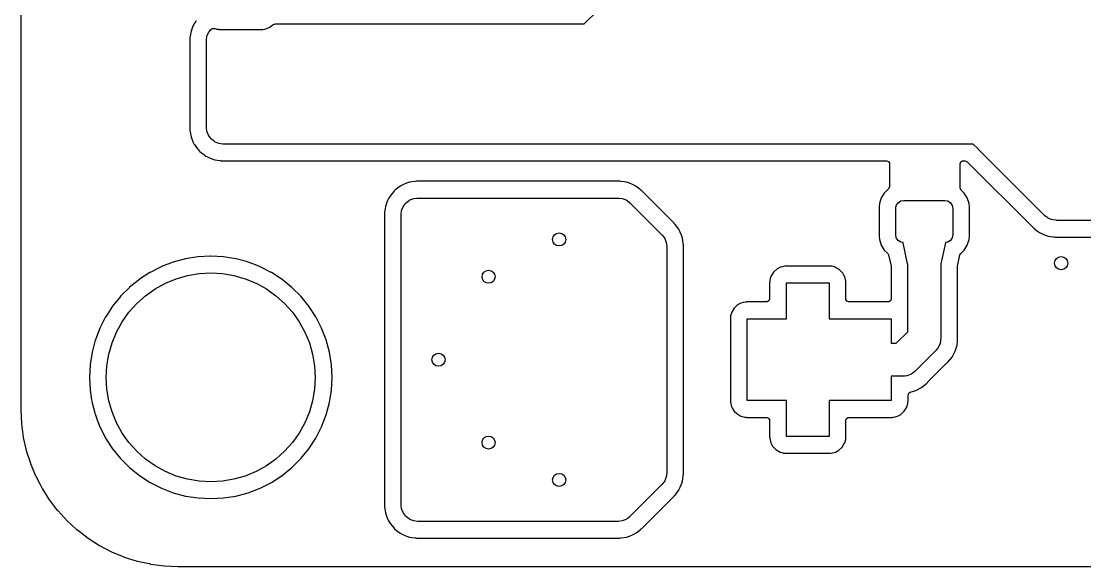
# Model space of a CAD drawing. Extents: x 106.8 to 191.4, y -142.2 to -57.6.
# Drawn here: x 106.76 to 139.31, y -142.21 to -125.5 of the extents above; entities that cross this region are included whole.
import ezdxf

# ---------------------------------------------------------------- set-up
doc = ezdxf.new("R2010")
doc.units = 0
doc.layers.add('BLACK', color=7, linetype='CONTINUOUS')

msp = doc.modelspace()

# ---------------------------------------------------------------- linework, layer by layer
at = {"layer": 'BLACK', "linetype": 'CONTINUOUS'}
for p, q in [((106.763, -131.429), (106.763, -93.8945)), ((123.989, -125.578), (132.748, -117.013)), ((112.048, -125.591), (112.02, -125.649)), ((112.049, -125.59), (112.048, -125.591)), ((112.048, -125.591), (112.048, -125.591)), ((112.05, -125.589), (112.049, -125.59)), ((112.065, -125.563), (112.05, -125.589)), ((112.05, -125.589), (112.05, -125.589)), ((112.066, -125.562), (112.065, -125.563)), ((112.065, -125.563), (112.065, -125.563)), ((112.102, -125.507), (112.066, -125.561)), ((112.066, -125.561), (112.066, -125.561)), ((112.066, -125.561), (112.066, -125.562)), ((112.103, -125.506), (112.102, -125.507)), ((112.102, -125.507), (112.102, -125.507)), ((112.105, -125.503), (112.103, -125.506)), ((112.117, -125.482), (112.105, -125.503)), ((114.352, -125.689), (114.468, -125.603)), ((114.468, -125.603), (114.534, -125.578)), ((114.534, -125.578), (114.543, -125.578)), ((114.543, -125.578), (123.778, -125.578)), ((123.778, -125.578), (123.782, -125.578)), ((123.782, -125.578), (123.989, -125.578)), ((111.938, -125.905), (111.924, -126.01)), ((111.951, -125.839), (111.938, -125.902)), ((111.938, -125.902), (111.938, -125.902)), ((111.938, -125.902), (111.938, -125.904)), ((111.938, -125.904), (111.938, -125.905)), ((111.938, -125.905), (111.938, -125.905)), ((111.952, -125.836), (111.951, -125.838)), ((111.951, -125.838), (111.951, -125.839)), ((111.951, -125.839), (111.951, -125.839)), ((111.959, -125.807), (111.952, -125.836)), ((111.952, -125.836), (111.952, -125.836)), ((111.96, -125.806), (111.959, -125.807)), ((111.959, -125.807), (111.959, -125.807)), ((111.981, -125.744), (111.96, -125.805)), ((111.96, -125.805), (111.96, -125.805)), ((111.96, -125.805), (111.96, -125.806)), ((111.982, -125.741), (111.981, -125.742)), ((111.981, -125.742), (111.981, -125.744)), ((111.981, -125.744), (111.981, -125.744)), ((112.019, -125.652), (111.982, -125.741)), ((111.982, -125.741), (111.982, -125.741)), ((112.02, -125.649), (112.019, -125.65)), ((112.019, -125.65), (112.019, -125.652)), ((112.019, -125.652), (112.019, -125.652)), ((112.02, -125.649), (112.02, -125.649)), ((112.433, -126.076), (112.447, -125.971)), ((112.447, -125.971), (112.456, -125.939)), ((112.456, -125.939), (112.494, -125.847)), ((112.494, -125.847), (112.51, -125.818)), ((112.51, -125.818), (112.554, -125.762)), ((112.554, -125.762), (112.611, -125.72)), ((112.611, -125.72), (112.682, -125.716)), ((112.682, -125.716), (112.698, -125.72)), ((112.698, -125.72), (112.75, -125.74)), ((112.75, -125.74), (112.803, -125.745)), ((112.803, -125.745), (112.806, -125.746)), ((112.806, -125.746), (112.81, -125.746)), ((112.81, -125.746), (114.156, -125.746)), ((114.156, -125.746), (114.216, -125.74)), ((114.216, -125.74), (114.352, -125.689)), ((111.92, -126.062), (111.919, -126.094)), ((111.919, -126.094), (111.919, -126.095)), ((111.919, -126.095), (111.919, -128.744)), ((111.921, -126.045), (111.92, -126.06)), ((111.92, -126.06), (111.92, -126.062)), ((111.924, -126.012), (111.921, -126.044)), ((111.921, -126.044), (111.921, -126.045)), ((111.924, -126.01), (111.924, -126.012)), ((112.432, -126.094), (112.433, -126.077)), ((112.432, -128.744), (112.432, -126.094)), ((112.433, -126.077), (112.433, -126.076)), ((111.919, -128.744), (111.919, -128.746)), ((111.919, -128.746), (111.92, -128.778)), ((111.92, -128.778), (111.92, -128.779)), ((111.92, -128.779), (111.921, -128.794)), ((111.921, -128.794), (111.921, -128.796)), ((111.921, -128.796), (111.924, -128.828)), ((111.924, -128.828), (111.924, -128.829)), ((111.924, -128.829), (111.938, -128.933)), ((112.433, -128.761), (112.432, -128.744)), ((112.447, -128.868), (112.433, -128.761)), ((112.456, -128.899), (112.447, -128.868)), ((112.494, -128.991), (112.456, -128.899)), ((111.938, -128.933), (111.938, -128.933)), ((111.938, -128.933), (111.938, -128.935)), ((111.938, -128.935), (111.938, -128.936)), ((111.938, -128.936), (111.938, -128.936)), ((111.938, -128.936), (111.951, -128.999)), ((111.951, -128.999), (111.951, -129.001)), ((111.951, -129.001), (111.96, -129.032)), ((111.96, -129.032), (111.96, -129.034)), ((111.96, -129.034), (111.96, -129.034)), ((111.96, -129.034), (111.981, -129.095)), ((111.981, -129.095), (111.981, -129.095)), ((111.981, -129.095), (111.981, -129.096)), ((111.981, -129.096), (111.982, -129.097)), ((111.982, -129.097), (111.982, -129.097)), ((111.982, -129.097), (112.019, -129.186)), ((112.019, -129.186), (112.019, -129.186)), ((112.019, -129.186), (112.019, -129.188)), ((112.019, -129.188), (112.049, -129.248)), ((112.51, -129.02), (112.494, -128.991)), ((112.571, -129.099), (112.51, -129.02)), ((112.594, -129.122), (112.571, -129.099)), ((112.673, -129.182), (112.594, -129.122)), ((112.701, -129.199), (112.673, -129.182)), ((112.793, -129.237), (112.701, -129.199)), ((112.049, -129.248), (112.066, -129.277)), ((112.066, -129.277), (112.103, -129.332)), ((112.103, -129.332), (112.104, -129.333)), ((112.104, -129.333), (112.104, -129.333)), ((112.104, -129.333), (112.161, -129.409)), ((112.161, -129.409), (112.163, -129.411)), ((112.163, -129.411), (112.164, -129.412)), ((112.164, -129.412), (112.164, -129.412)), ((112.164, -129.412), (112.174, -129.423)), ((112.174, -129.423), (112.208, -129.462)), ((112.208, -129.462), (112.231, -129.485)), ((112.231, -129.485), (112.232, -129.486)), ((112.232, -129.486), (112.232, -129.486)), ((112.232, -129.486), (112.28, -129.528)), ((112.28, -129.528), (112.28, -129.528)), ((112.28, -129.528), (112.281, -129.529)), ((112.281, -129.529), (112.283, -129.53)), ((112.283, -129.53), (112.283, -129.53)), ((112.283, -129.53), (112.337, -129.572)), ((112.825, -129.245), (112.793, -129.237)), ((112.932, -129.26), (112.825, -129.245)), ((112.948, -129.261), (112.932, -129.26)), ((135.687, -129.261), (112.948, -129.261)), ((135.691, -129.261), (135.687, -129.261)), ((135.902, -129.261), (135.691, -129.261)), ((136.05, -129.409), (135.902, -129.261)), ((136.053, -129.412), (136.05, -129.409)), ((136.05, -129.409), (136.05, -129.409)), ((138.084, -131.443), (136.053, -129.412)), ((112.337, -129.572), (112.36, -129.59)), ((112.36, -129.59), (112.416, -129.627)), ((112.416, -129.627), (112.445, -129.644)), ((112.445, -129.644), (112.505, -129.673)), ((112.505, -129.673), (112.597, -129.711)), ((112.597, -129.711), (112.66, -129.733)), ((112.66, -129.733), (112.692, -129.741)), ((112.692, -129.741), (112.758, -129.755)), ((112.758, -129.755), (112.863, -129.768)), ((112.863, -129.768), (112.865, -129.769)), ((112.865, -129.769), (112.866, -129.769)), ((112.866, -129.769), (112.898, -129.772)), ((112.898, -129.772), (112.9, -129.772)), ((112.9, -129.772), (112.915, -129.773)), ((112.915, -129.773), (112.916, -129.773)), ((112.916, -129.773), (112.948, -129.774)), ((112.948, -129.774), (112.95, -129.774)), ((112.95, -129.774), (133.251, -129.774)), ((133.251, -129.774), (133.308, -129.795)), ((133.308, -129.795), (133.338, -129.847)), ((133.338, -129.847), (133.339, -129.862)), ((133.339, -129.862), (133.339, -130.564)), ((135.498, -129.862), (135.519, -129.805)), ((135.498, -130.595), (135.498, -129.862)), ((135.519, -129.805), (135.571, -129.775)), ((135.571, -129.775), (135.586, -129.774)), ((135.586, -129.774), (135.653, -129.774)), ((135.653, -129.774), (135.709, -129.795)), ((135.709, -129.795), (135.715, -129.8)), ((135.715, -129.8), (137.721, -131.806)), ((118.402, -130.529), (118.376, -130.544)), ((118.404, -130.529), (118.402, -130.529)), ((118.402, -130.529), (118.402, -130.529)), ((118.405, -130.528), (118.404, -130.529)), ((118.463, -130.5), (118.405, -130.528)), ((118.405, -130.528), (118.405, -130.528)), ((118.464, -130.499), (118.463, -130.5)), ((118.463, -130.5), (118.463, -130.5)), ((118.465, -130.498), (118.464, -130.499)), ((118.554, -130.461), (118.465, -130.498)), ((118.465, -130.498), (118.465, -130.498)), ((118.556, -130.461), (118.554, -130.461)), ((118.554, -130.461), (118.554, -130.461)), ((118.557, -130.46), (118.556, -130.461)), ((118.618, -130.44), (118.557, -130.46)), ((118.557, -130.46), (118.557, -130.46)), ((118.619, -130.439), (118.618, -130.44)), ((118.618, -130.44), (118.618, -130.44)), ((118.621, -130.439), (118.619, -130.439)), ((118.65, -130.431), (118.621, -130.439)), ((118.621, -130.439), (118.621, -130.439)), ((118.651, -130.431), (118.65, -130.431)), ((118.65, -130.431), (118.65, -130.431)), ((118.653, -130.43), (118.651, -130.431)), ((118.716, -130.418), (118.653, -130.43)), ((118.653, -130.43), (118.653, -130.43)), ((118.717, -130.418), (118.716, -130.418)), ((118.716, -130.418), (118.716, -130.418)), ((118.718, -130.417), (118.717, -130.418)), ((118.822, -130.404), (118.718, -130.417)), ((118.718, -130.417), (118.718, -130.417)), ((118.824, -130.404), (118.822, -130.404)), ((118.856, -130.4), (118.824, -130.404)), ((118.857, -130.4), (118.856, -130.4)), ((118.872, -130.399), (118.857, -130.4)), ((118.874, -130.399), (118.872, -130.399)), ((118.906, -130.398), (118.874, -130.399)), ((118.907, -130.398), (118.906, -130.398)), ((125.029, -130.398), (118.907, -130.398)), ((125.03, -130.398), (125.029, -130.398)), ((125.063, -130.399), (125.03, -130.398)), ((125.064, -130.399), (125.063, -130.399)), ((125.079, -130.4), (125.064, -130.399)), ((125.08, -130.4), (125.079, -130.4)), ((125.112, -130.403), (125.08, -130.4)), ((125.114, -130.404), (125.112, -130.403)), ((125.219, -130.417), (125.114, -130.404)), ((125.221, -130.418), (125.219, -130.417)), ((125.219, -130.417), (125.219, -130.417)), ((125.222, -130.418), (125.221, -130.418)), ((125.285, -130.43), (125.222, -130.418)), ((125.222, -130.418), (125.222, -130.418)), ((125.287, -130.431), (125.285, -130.43)), ((125.285, -130.43), (125.285, -130.43)), ((125.318, -130.439), (125.287, -130.431)), ((125.32, -130.44), (125.318, -130.439)), ((125.381, -130.46), (125.32, -130.44)), ((125.32, -130.44), (125.32, -130.44)), ((125.382, -130.461), (125.381, -130.46)), ((125.381, -130.46), (125.381, -130.46)), ((125.383, -130.461), (125.382, -130.461)), ((125.473, -130.498), (125.383, -130.461)), ((125.383, -130.461), (125.383, -130.461)), ((125.474, -130.499), (125.473, -130.498)), ((125.473, -130.498), (125.473, -130.498)), ((125.475, -130.5), (125.474, -130.499)), ((125.514, -130.519), (125.475, -130.5)), ((125.475, -130.5), (125.475, -130.5)), ((125.534, -130.529), (125.514, -130.519)), ((125.535, -130.529), (125.534, -130.529)), ((125.556, -130.541), (125.535, -130.529)), ((125.535, -130.529), (125.535, -130.529)), ((118.061, -130.841), (118.025, -130.895)), ((118.062, -130.84), (118.061, -130.841)), ((118.061, -130.841), (118.061, -130.841)), ((118.063, -130.839), (118.062, -130.84)), ((118.122, -130.762), (118.063, -130.839)), ((118.063, -130.839), (118.063, -130.839)), ((118.123, -130.76), (118.122, -130.761)), ((118.122, -130.761), (118.122, -130.762)), ((118.122, -130.762), (118.122, -130.762)), ((118.166, -130.712), (118.123, -130.76)), ((118.123, -130.76), (118.123, -130.76)), ((118.167, -130.71), (118.166, -130.712)), ((118.166, -130.712), (118.166, -130.712)), ((118.168, -130.709), (118.167, -130.71)), ((118.189, -130.688), (118.168, -130.709)), ((118.168, -130.709), (118.168, -130.709)), ((118.19, -130.687), (118.189, -130.688)), ((118.189, -130.688), (118.189, -130.688)), ((118.191, -130.686), (118.19, -130.687)), ((118.239, -130.644), (118.191, -130.686)), ((118.191, -130.686), (118.191, -130.686)), ((118.24, -130.643), (118.239, -130.644)), ((118.239, -130.644), (118.239, -130.644)), ((118.242, -130.642), (118.24, -130.643)), ((118.318, -130.583), (118.242, -130.642)), ((118.242, -130.642), (118.242, -130.642)), ((118.319, -130.582), (118.318, -130.583)), ((118.318, -130.583), (118.318, -130.583)), ((118.321, -130.582), (118.319, -130.582)), ((118.374, -130.546), (118.321, -130.582)), ((118.321, -130.582), (118.321, -130.582)), ((118.375, -130.545), (118.374, -130.546)), ((118.374, -130.546), (118.374, -130.546)), ((118.376, -130.544), (118.375, -130.545)), ((118.376, -130.544), (118.376, -130.544)), ((125.563, -130.545), (125.556, -130.541)), ((125.618, -130.582), (125.563, -130.545)), ((125.62, -130.583), (125.618, -130.582)), ((125.703, -130.647), (125.62, -130.583)), ((125.62, -130.583), (125.62, -130.583)), ((125.704, -130.648), (125.703, -130.647)), ((125.729, -130.668), (125.704, -130.648)), ((125.73, -130.669), (125.729, -130.668)), ((125.741, -130.679), (125.73, -130.669)), ((125.742, -130.68), (125.741, -130.679)), ((125.766, -130.702), (125.742, -130.68)), ((125.767, -130.703), (125.766, -130.702)), ((126.727, -131.663), (125.767, -130.703)), ((133.179, -130.76), (133.086, -130.911)), ((133.312, -130.627), (133.179, -130.76)), ((133.319, -130.621), (133.311, -130.627)), ((133.311, -130.627), (133.312, -130.627)), ((133.339, -130.564), (133.319, -130.621)), ((135.499, -130.602), (135.498, -130.595)), ((135.524, -130.657), (135.499, -130.602)), ((135.627, -130.76), (135.524, -130.657)), ((135.72, -130.911), (135.627, -130.76)), ((117.91, -131.173), (117.897, -131.236)), ((117.911, -131.17), (117.91, -131.172)), ((117.91, -131.172), (117.91, -131.173)), ((117.91, -131.173), (117.91, -131.173)), ((117.918, -131.141), (117.911, -131.17)), ((117.911, -131.17), (117.911, -131.17)), ((117.919, -131.14), (117.918, -131.141)), ((117.918, -131.141), (117.918, -131.141)), ((117.94, -131.078), (117.919, -131.139)), ((117.919, -131.139), (117.919, -131.139)), ((117.919, -131.139), (117.919, -131.14)), ((117.941, -131.075), (117.94, -131.076)), ((117.94, -131.076), (117.94, -131.078)), ((117.94, -131.078), (117.94, -131.078)), ((117.978, -130.986), (117.941, -131.075)), ((117.941, -131.075), (117.941, -131.075)), ((117.997, -130.947), (117.978, -130.984)), ((117.978, -130.984), (117.978, -130.986)), ((117.978, -130.986), (117.978, -130.986)), ((118.007, -130.925), (117.997, -130.947)), ((118.008, -130.924), (118.007, -130.925)), ((118.007, -130.925), (118.007, -130.925)), ((118.009, -130.923), (118.008, -130.924)), ((118.024, -130.897), (118.009, -130.923)), ((118.009, -130.923), (118.009, -130.923)), ((118.025, -130.896), (118.024, -130.897)), ((118.024, -130.897), (118.024, -130.897)), ((118.025, -130.895), (118.025, -130.895)), ((118.025, -130.895), (118.025, -130.896)), ((118.415, -131.273), (118.453, -131.181)), ((118.453, -131.181), (118.469, -131.152)), ((118.469, -131.152), (118.53, -131.074)), ((118.53, -131.074), (118.553, -131.05)), ((118.553, -131.05), (118.632, -130.99)), ((118.632, -130.99), (118.66, -130.973)), ((118.66, -130.973), (118.752, -130.935)), ((118.752, -130.935), (118.784, -130.927)), ((118.784, -130.927), (118.875, -130.915)), ((118.875, -130.915), (118.891, -130.913)), ((118.891, -130.913), (118.907, -130.912)), ((118.907, -130.912), (125.03, -130.912)), ((125.03, -130.912), (125.047, -130.913)), ((125.047, -130.913), (125.065, -130.915)), ((125.065, -130.915), (125.154, -130.927)), ((125.154, -130.927), (125.185, -130.935)), ((125.185, -130.935), (125.277, -130.973)), ((125.277, -130.973), (125.306, -130.99)), ((125.306, -130.99), (125.391, -131.055)), ((125.391, -131.055), (125.404, -131.066)), ((125.404, -131.066), (126.364, -132.027)), ((133.03, -131.079), (133.02, -131.181)), ((133.02, -131.181), (133.02, -131.181)), ((133.02, -131.181), (133.02, -131.183)), ((133.086, -130.911), (133.03, -131.079)), ((133.03, -131.079), (133.03, -131.079)), ((133.086, -130.911), (133.086, -130.911)), ((133.528, -131.234), (133.547, -131.138)), ((133.547, -131.138), (133.601, -131.057)), ((133.601, -131.057), (133.682, -131.003)), ((133.682, -131.003), (133.778, -130.984)), ((133.778, -130.984), (135.028, -130.984)), ((135.028, -130.984), (135.124, -131.003)), ((135.124, -131.003), (135.205, -131.057)), ((135.205, -131.057), (135.259, -131.138)), ((135.259, -131.138), (135.278, -131.234)), ((135.776, -131.078), (135.72, -130.911)), ((135.776, -131.079), (135.776, -131.078)), ((135.787, -131.183), (135.776, -131.079)), ((106.763, -136.409), (106.763, -131.429)), ((117.879, -131.396), (117.878, -131.428)), ((117.878, -131.428), (117.878, -131.429)), ((117.878, -131.429), (117.878, -140.301)), ((117.88, -131.379), (117.879, -131.394)), ((117.879, -131.394), (117.879, -131.396)), ((117.883, -131.346), (117.88, -131.378)), ((117.88, -131.378), (117.88, -131.379)), ((117.897, -131.239), (117.883, -131.344)), ((117.883, -131.344), (117.883, -131.346)), ((117.897, -131.236), (117.897, -131.236)), ((117.897, -131.236), (117.897, -131.238)), ((117.897, -131.238), (117.897, -131.239)), ((117.897, -131.239), (117.897, -131.239)), ((118.391, -131.428), (118.392, -131.411)), ((118.391, -140.301), (118.391, -131.428)), ((118.392, -131.41), (118.406, -131.305)), ((118.392, -131.411), (118.392, -131.41)), ((118.406, -131.305), (118.415, -131.273)), ((133.02, -131.183), (133.02, -131.185)), ((133.02, -131.185), (133.02, -131.185)), ((133.02, -131.185), (133.02, -132.082)), ((133.528, -132.034), (133.528, -131.234)), ((135.278, -131.234), (135.278, -132.034)), ((135.787, -132.084), (135.787, -131.183)), ((138.096, -131.454), (138.084, -131.443)), ((138.182, -131.519), (138.096, -131.454)), ((126.728, -131.664), (126.727, -131.663)), ((126.75, -131.687), (126.728, -131.664)), ((126.751, -131.688), (126.75, -131.687)), ((126.76, -131.7), (126.751, -131.688)), ((126.761, -131.701), (126.76, -131.7)), ((126.782, -131.726), (126.761, -131.701)), ((126.783, -131.727), (126.782, -131.726)), ((126.848, -131.812), (126.783, -131.727)), ((126.886, -131.868), (126.848, -131.812)), ((137.721, -131.806), (137.722, -131.807)), ((137.722, -131.807), (137.745, -131.829)), ((137.745, -131.829), (137.746, -131.83)), ((137.746, -131.83), (137.758, -131.84)), ((138.21, -131.536), (138.182, -131.519)), ((138.302, -131.574), (138.21, -131.536)), ((138.334, -131.582), (138.302, -131.574)), ((138.441, -131.596), (138.334, -131.582)), ((138.457, -131.597), (138.441, -131.596)), ((147.875, -131.597), (138.457, -131.597)), ((126.364, -132.027), (126.375, -132.039)), ((126.375, -132.039), (126.441, -132.125)), ((126.441, -132.125), (126.457, -132.153)), ((126.457, -132.153), (126.495, -132.245)), ((126.902, -131.897), (126.886, -131.868)), ((126.932, -131.957), (126.902, -131.897)), ((126.97, -132.049), (126.932, -131.957)), ((126.991, -132.112), (126.97, -132.049)), ((127, -132.144), (126.991, -132.112)), ((127.013, -132.21), (127, -132.144)), ((133.02, -132.082), (133.02, -132.082)), ((133.02, -132.082), (133.02, -132.084)), ((133.02, -132.084), (133.02, -132.086)), ((133.02, -132.086), (133.02, -132.086)), ((133.02, -132.086), (133.03, -132.188)), ((133.547, -132.129), (133.528, -132.034)), ((133.601, -132.21), (133.547, -132.129)), ((135.259, -132.129), (135.205, -132.21)), ((135.278, -132.034), (135.259, -132.129)), ((135.776, -132.188), (135.787, -132.084)), ((137.758, -131.84), (137.759, -131.841)), ((137.759, -131.841), (137.784, -131.861)), ((137.784, -131.861), (137.785, -131.862)), ((137.785, -131.862), (137.868, -131.926)), ((137.868, -131.926), (137.869, -131.927)), ((137.869, -131.927), (137.925, -131.964)), ((137.925, -131.964), (137.953, -131.98)), ((137.953, -131.98), (138.014, -132.01)), ((138.014, -132.01), (138.106, -132.048)), ((138.106, -132.048), (138.169, -132.07)), ((138.169, -132.07), (138.201, -132.078)), ((138.201, -132.078), (138.267, -132.091)), ((138.267, -132.091), (138.372, -132.105)), ((138.372, -132.105), (138.374, -132.105)), ((138.374, -132.105), (138.375, -132.106)), ((138.375, -132.106), (138.407, -132.109)), ((138.407, -132.109), (138.409, -132.109)), ((138.409, -132.109), (138.424, -132.11)), ((138.424, -132.11), (138.425, -132.11)), ((138.425, -132.11), (138.457, -132.111)), ((138.457, -132.111), (138.459, -132.111)), ((138.459, -132.111), (147.875, -132.111)), ((126.495, -132.245), (126.504, -132.277)), ((126.504, -132.277), (126.518, -132.384)), ((126.518, -132.384), (126.519, -132.4)), ((126.519, -132.4), (126.519, -139.329)), ((127.013, -132.211), (127.013, -132.21)), ((127.027, -132.315), (127.013, -132.211)), ((127.027, -132.317), (127.027, -132.315)), ((127.03, -132.349), (127.027, -132.317)), ((127.03, -132.35), (127.03, -132.349)), ((127.031, -132.365), (127.03, -132.35)), ((127.032, -132.367), (127.031, -132.365)), ((127.033, -132.399), (127.032, -132.367)), ((127.033, -132.4), (127.033, -132.399)), ((127.033, -139.327), (127.033, -132.4)), ((133.03, -132.188), (133.086, -132.356)), ((133.086, -132.356), (133.179, -132.507)), ((133.682, -132.265), (133.601, -132.21)), ((133.756, -132.279), (133.682, -132.265)), ((133.754, -132.285), (133.756, -132.279)), ((133.893, -132.924), (133.754, -132.285)), ((135.052, -132.285), (134.913, -132.924)), ((135.124, -132.265), (135.051, -132.279)), ((135.051, -132.279), (135.052, -132.282)), ((135.052, -132.282), (135.052, -132.285)), ((135.205, -132.21), (135.124, -132.265)), ((135.627, -132.507), (135.72, -132.356)), ((135.72, -132.356), (135.776, -132.188)), ((111.788, -132.777), (111.417, -132.876)), ((111.79, -132.776), (111.788, -132.777)), ((111.788, -132.777), (111.788, -132.777)), ((111.792, -132.776), (111.79, -132.776)), ((112.172, -132.716), (111.792, -132.776)), ((111.792, -132.776), (111.792, -132.776)), ((112.174, -132.715), (112.172, -132.716)), ((112.172, -132.716), (112.172, -132.716)), ((112.176, -132.715), (112.174, -132.715)), ((112.56, -132.695), (112.176, -132.715)), ((112.176, -132.715), (112.176, -132.715)), ((112.562, -132.695), (112.56, -132.695)), ((112.564, -132.695), (112.562, -132.695)), ((112.948, -132.715), (112.564, -132.695)), ((112.95, -132.715), (112.948, -132.715)), ((112.948, -132.715), (112.948, -132.715)), ((112.953, -132.716), (112.95, -132.715)), ((113.206, -132.756), (112.953, -132.716)), ((112.953, -132.716), (112.953, -132.716)), ((113.334, -132.776), (113.206, -132.756)), ((113.336, -132.777), (113.334, -132.776)), ((113.652, -132.861), (113.336, -132.777)), ((113.336, -132.777), (113.336, -132.777)), ((133.179, -132.507), (133.286, -132.614)), ((133.286, -132.614), (133.31, -132.658)), ((133.31, -132.658), (133.385, -133.002)), ((135.422, -133.002), (135.465, -132.801)), ((135.465, -132.801), (135.496, -132.658)), ((135.496, -132.658), (135.52, -132.614)), ((135.52, -132.614), (135.627, -132.507)), ((111.05, -133.017), (110.707, -133.191)), ((111.052, -133.016), (111.05, -133.017)), ((111.05, -133.017), (111.05, -133.017)), ((111.054, -133.015), (111.052, -133.016)), ((111.412, -132.878), (111.054, -133.015)), ((111.054, -133.015), (111.054, -133.015)), ((111.415, -132.877), (111.412, -132.878)), ((111.412, -132.878), (111.412, -132.878)), ((111.417, -132.876), (111.415, -132.877)), ((111.417, -132.876), (111.417, -132.876)), ((113.71, -132.877), (113.652, -132.861)), ((113.712, -132.878), (113.71, -132.877)), ((113.928, -132.96), (113.712, -132.878)), ((113.712, -132.878), (113.712, -132.878)), ((114.073, -133.016), (113.928, -132.96)), ((114.075, -133.017), (114.073, -133.016)), ((114.417, -133.191), (114.075, -133.017)), ((114.075, -133.017), (114.075, -133.017)), ((129.89, -133.089), (129.783, -133.188)), ((129.985, -133.037), (129.89, -133.089)), ((129.987, -133.036), (129.985, -133.037)), ((129.985, -133.037), (129.985, -133.037)), ((129.989, -133.035), (129.987, -133.036)), ((129.991, -133.035), (129.989, -133.035)), ((130.063, -133.016), (129.991, -133.035)), ((130.132, -132.998), (130.063, -133.016)), ((130.135, -132.998), (130.132, -132.998)), ((130.132, -132.998), (130.132, -132.998)), ((130.132, -132.998), (130.132, -132.998)), ((130.145, -132.999), (130.135, -132.998)), ((130.156, -132.999), (130.145, -132.999)), ((130.162, -132.996), (130.156, -132.999)), ((130.188, -132.996), (130.162, -132.996)), ((131.486, -132.996), (130.188, -132.996)), ((131.511, -132.996), (131.486, -132.996)), ((131.525, -133.002), (131.511, -132.996)), ((131.578, -133.004), (131.525, -133.002)), ((131.681, -133.034), (131.578, -133.004)), ((131.684, -133.035), (131.681, -133.034)), ((131.681, -133.034), (131.681, -133.034)), ((131.688, -133.036), (131.684, -133.035)), ((131.776, -133.089), (131.688, -133.036)), ((131.813, -133.111), (131.776, -133.089)), ((131.87, -133.172), (131.813, -133.111)), ((133.385, -133.002), (133.387, -133.021)), ((133.387, -133.021), (133.387, -134.008)), ((133.895, -132.928), (133.893, -132.924)), ((133.895, -135.007), (133.895, -132.928)), ((134.913, -132.924), (134.911, -132.927)), ((134.911, -132.927), (134.911, -135.217)), ((135.42, -133.021), (135.422, -133.002)), ((135.42, -135.163), (135.42, -133.021)), ((110.378, -133.406), (110.079, -133.647)), ((110.379, -133.404), (110.378, -133.406)), ((110.378, -133.406), (110.378, -133.406)), ((110.381, -133.403), (110.379, -133.404)), ((110.703, -133.194), (110.381, -133.403)), ((110.705, -133.193), (110.703, -133.194)), ((110.703, -133.194), (110.703, -133.194)), ((110.707, -133.191), (110.705, -133.193)), ((110.707, -133.191), (110.707, -133.191)), ((111.174, -133.525), (111.505, -133.388)), ((111.505, -133.388), (111.85, -133.289)), ((111.85, -133.289), (112.204, -133.229)), ((112.204, -133.229), (112.562, -133.209)), ((112.562, -133.209), (112.92, -133.229)), ((112.92, -133.229), (113.274, -133.289)), ((113.274, -133.289), (113.619, -133.388)), ((113.619, -133.388), (113.951, -133.525)), ((114.419, -133.193), (114.417, -133.191)), ((114.417, -133.191), (114.417, -133.191)), ((114.745, -133.404), (114.419, -133.193)), ((115.047, -133.649), (114.745, -133.404)), ((129.676, -133.423), (129.675, -133.467)), ((129.685, -133.395), (129.676, -133.423)), ((129.687, -133.382), (129.685, -133.395)), ((129.689, -133.369), (129.687, -133.382)), ((129.706, -133.322), (129.689, -133.369)), ((129.707, -133.319), (129.706, -133.322)), ((129.706, -133.322), (129.706, -133.322)), ((129.708, -133.316), (129.707, -133.317)), ((129.707, -133.317), (129.707, -133.317)), ((129.707, -133.317), (129.707, -133.318)), ((129.707, -133.318), (129.707, -133.319)), ((129.709, -133.314), (129.708, -133.316)), ((129.708, -133.316), (129.708, -133.316)), ((129.783, -133.188), (129.709, -133.314)), ((131.913, -133.218), (131.87, -133.172)), ((131.966, -133.314), (131.913, -133.218)), ((131.966, -133.316), (131.966, -133.314)), ((131.967, -133.319), (131.966, -133.316)), ((131.969, -133.322), (131.967, -133.319)), ((131.969, -133.327), (131.969, -133.322)), ((132.003, -133.46), (131.969, -133.327)), ((132.003, -133.467), (132.003, -133.46)), ((132.003, -133.46), (132.003, -133.46)), ((132.003, -133.46), (132.003, -133.46)), ((132.003, -133.46), (132.003, -133.46)), ((110.076, -133.65), (109.804, -133.922)), ((110.077, -133.649), (110.076, -133.65)), ((110.076, -133.65), (110.076, -133.65)), ((110.079, -133.647), (110.077, -133.649)), ((110.079, -133.647), (110.079, -133.647)), ((110.567, -133.907), (110.86, -133.699)), ((110.86, -133.699), (111.174, -133.525)), ((113.951, -133.525), (114.265, -133.699)), ((114.265, -133.699), (114.557, -133.907)), ((115.322, -133.924), (115.047, -133.649)), ((129.672, -133.487), (129.668, -133.495)), ((129.668, -133.495), (129.668, -134.008)), ((129.674, -133.476), (129.672, -133.487)), ((129.675, -133.467), (129.674, -133.476)), ((130.182, -133.515), (130.184, -133.511)), ((130.182, -134.61), (130.182, -133.515)), ((130.184, -133.511), (130.187, -133.51)), ((130.187, -133.51), (131.487, -133.51)), ((131.487, -133.51), (131.491, -133.511)), ((131.491, -133.511), (131.492, -133.515)), ((131.492, -133.515), (131.492, -134.61)), ((132.004, -133.482), (132.003, -133.467)), ((132.004, -133.485), (132.004, -133.482)), ((132.006, -133.488), (132.004, -133.485)), ((132.006, -134.008), (132.006, -133.488)), ((109.801, -133.926), (109.559, -134.224)), ((109.802, -133.924), (109.801, -133.926)), ((109.801, -133.926), (109.801, -133.926)), ((109.804, -133.922), (109.802, -133.924)), ((109.804, -133.922), (109.804, -133.922)), ((110.299, -134.146), (110.567, -133.907)), ((114.557, -133.907), (114.825, -134.146)), ((115.566, -134.226), (115.322, -133.924)), ((128.932, -134.098), (128.861, -134.116)), ((128.935, -134.098), (128.932, -134.098)), ((128.932, -134.098), (128.932, -134.098)), ((128.932, -134.098), (128.932, -134.098)), ((128.945, -134.099), (128.935, -134.098)), ((128.956, -134.099), (128.945, -134.099)), ((128.962, -134.096), (128.956, -134.099)), ((129.58, -134.096), (128.962, -134.096)), ((129.596, -134.095), (129.58, -134.096)), ((129.648, -134.064), (129.596, -134.095)), ((129.668, -134.008), (129.648, -134.064)), ((132.007, -134.023), (132.006, -134.008)), ((132.037, -134.075), (132.007, -134.023)), ((132.094, -134.096), (132.037, -134.075)), ((133.299, -134.096), (132.094, -134.096)), ((133.314, -134.095), (133.299, -134.096)), ((133.366, -134.064), (133.314, -134.095)), ((133.387, -134.008), (133.366, -134.064)), ((109.556, -134.228), (109.347, -134.55)), ((109.558, -134.226), (109.556, -134.228)), ((109.556, -134.228), (109.556, -134.228)), ((109.559, -134.224), (109.558, -134.226)), ((109.559, -134.224), (109.559, -134.224)), ((109.853, -134.706), (110.06, -134.413)), ((110.06, -134.413), (110.299, -134.146)), ((114.825, -134.146), (115.064, -134.413)), ((115.064, -134.413), (115.272, -134.706)), ((115.778, -134.552), (115.566, -134.226)), ((128.506, -134.422), (128.489, -134.469)), ((128.507, -134.419), (128.506, -134.422)), ((128.506, -134.422), (128.506, -134.422)), ((128.508, -134.416), (128.507, -134.417)), ((128.507, -134.417), (128.507, -134.417)), ((128.507, -134.417), (128.507, -134.418)), ((128.507, -134.418), (128.507, -134.419)), ((128.509, -134.414), (128.508, -134.416)), ((128.508, -134.416), (128.508, -134.416)), ((128.583, -134.288), (128.509, -134.414)), ((128.69, -134.189), (128.583, -134.288)), ((128.785, -134.137), (128.69, -134.189)), ((128.787, -134.136), (128.785, -134.137)), ((128.785, -134.137), (128.785, -134.137)), ((128.789, -134.135), (128.787, -134.136)), ((128.791, -134.135), (128.789, -134.135)), ((128.861, -134.116), (128.791, -134.135)), ((109.345, -134.554), (109.171, -134.896)), ((109.346, -134.552), (109.345, -134.554)), ((109.345, -134.554), (109.345, -134.554)), ((109.347, -134.55), (109.346, -134.552)), ((109.347, -134.55), (109.347, -134.55)), ((109.679, -135.02), (109.853, -134.706)), ((115.272, -134.706), (115.445, -135.02)), ((115.955, -134.898), (115.778, -134.552)), ((128.472, -134.587), (128.468, -134.595)), ((128.468, -134.595), (128.468, -137.14)), ((128.474, -134.576), (128.472, -134.587)), ((128.475, -134.567), (128.474, -134.576)), ((128.476, -134.523), (128.475, -134.567)), ((128.485, -134.495), (128.476, -134.523)), ((128.487, -134.482), (128.485, -134.495)), ((128.489, -134.469), (128.487, -134.482)), ((128.982, -134.615), (128.984, -134.611)), ((128.982, -137.115), (128.982, -134.615)), ((128.984, -134.611), (128.987, -134.61)), ((128.987, -134.61), (130.182, -134.61)), ((131.492, -134.61), (133.387, -134.61)), ((133.387, -134.61), (133.391, -134.611)), ((133.391, -134.611), (133.392, -134.615)), ((133.392, -134.615), (133.392, -135.357)), ((109.169, -134.9), (109.031, -135.259)), ((109.17, -134.898), (109.169, -134.9)), ((109.169, -134.9), (109.169, -134.9)), ((109.171, -134.896), (109.17, -134.898)), ((109.171, -134.896), (109.171, -134.896)), ((109.542, -135.352), (109.679, -135.02)), ((115.445, -135.02), (115.583, -135.352)), ((116.094, -135.261), (115.955, -134.898)), ((133.545, -135.357), (133.895, -135.007)), ((109.03, -135.263), (108.93, -135.634)), ((109.031, -135.259), (109.03, -135.261)), ((109.03, -135.261), (109.03, -135.263)), ((109.03, -135.263), (109.03, -135.263)), ((109.031, -135.259), (109.031, -135.259)), ((109.442, -135.697), (109.542, -135.352)), ((115.583, -135.352), (115.682, -135.697)), ((116.195, -135.637), (116.094, -135.261)), ((133.392, -135.357), (133.545, -135.357)), ((134.868, -135.41), (134.849, -135.461)), ((134.891, -135.361), (134.868, -135.41)), ((134.893, -135.342), (134.891, -135.361)), ((134.899, -135.325), (134.893, -135.342)), ((134.903, -135.271), (134.899, -135.325)), ((134.911, -135.217), (134.903, -135.271)), ((135.405, -135.417), (135.417, -135.296)), ((135.417, -135.296), (135.425, -135.217)), ((135.42, -135.172), (135.42, -135.163)), ((135.425, -135.217), (135.42, -135.172)), ((108.929, -135.639), (108.87, -136.014)), ((108.93, -135.637), (108.929, -135.639)), ((108.929, -135.639), (108.929, -135.639)), ((108.93, -135.634), (108.93, -135.634)), ((108.93, -135.634), (108.93, -135.637)), ((109.382, -136.05), (109.442, -135.697)), ((115.682, -135.697), (115.742, -136.05)), ((116.255, -136.02), (116.195, -135.637)), ((134.762, -135.577), (134.115, -136.224)), ((134.795, -135.533), (134.762, -135.577)), ((134.83, -135.492), (134.795, -135.533)), ((134.838, -135.475), (134.83, -135.492)), ((134.849, -135.461), (134.838, -135.475)), ((135.252, -135.785), (135.347, -135.608)), ((135.347, -135.608), (135.405, -135.417)), ((108.869, -136.023), (108.858, -136.22)), ((108.87, -136.014), (108.869, -136.02)), ((108.869, -136.02), (108.869, -136.023)), ((108.869, -136.023), (108.869, -136.023)), ((109.362, -136.409), (109.382, -136.05)), ((115.742, -136.05), (115.762, -136.409)), ((116.276, -136.409), (116.255, -136.02)), ((134.513, -136.545), (135.084, -135.975)), ((135.084, -135.975), (135.09, -135.969)), ((135.09, -135.969), (135.125, -135.94)), ((135.125, -135.94), (135.252, -135.785)), ((108.858, -136.22), (108.849, -136.409)), ((133.756, -136.373), (133.392, -136.373)), ((133.392, -136.373), (133.392, -137.115)), ((133.81, -136.365), (133.756, -136.373)), ((133.864, -136.361), (133.81, -136.365)), ((133.881, -136.355), (133.864, -136.361)), ((133.899, -136.352), (133.881, -136.355)), ((133.948, -136.329), (133.899, -136.352)), ((133.999, -136.31), (133.948, -136.329)), ((134.014, -136.3), (133.999, -136.31)), ((134.031, -136.292), (134.014, -136.3)), ((134.072, -136.256), (134.031, -136.292)), ((134.115, -136.224), (134.072, -136.256)), ((106.763, -137.407), (106.763, -136.409)), ((108.849, -136.409), (108.849, -136.411)), ((108.849, -136.411), (108.868, -136.786)), ((109.382, -136.767), (109.362, -136.409)), ((115.762, -136.409), (115.742, -136.767)), ((116.255, -136.797), (116.276, -136.409)), ((134.147, -136.808), (134.323, -136.714)), ((134.323, -136.714), (134.478, -136.587)), ((134.478, -136.587), (134.507, -136.551)), ((134.507, -136.551), (134.513, -136.545)), ((108.868, -136.786), (108.869, -136.797)), ((108.869, -136.797), (108.869, -136.799)), ((108.869, -136.799), (108.869, -136.799)), ((108.869, -136.799), (108.916, -137.094)), ((109.442, -137.121), (109.382, -136.767)), ((115.742, -136.767), (115.682, -137.121)), ((116.195, -137.181), (116.255, -136.797)), ((133.906, -136.947), (133.926, -136.89)), ((133.906, -137.138), (133.906, -136.947)), ((133.926, -136.89), (133.968, -136.862)), ((133.968, -136.862), (134.147, -136.808)), ((108.916, -137.094), (108.93, -137.181)), ((108.93, -137.181), (108.93, -137.183)), ((108.93, -137.183), (108.93, -137.183)), ((108.93, -137.183), (109.015, -137.498)), ((109.542, -137.465), (109.442, -137.121)), ((115.682, -137.121), (115.583, -137.465)), ((116.094, -137.556), (116.195, -137.181)), ((128.468, -137.14), (128.471, -137.145)), ((128.471, -137.145), (128.471, -137.156)), ((128.471, -137.156), (128.471, -137.169)), ((128.471, -137.169), (128.507, -137.311)), ((128.507, -137.311), (128.507, -137.311)), ((128.507, -137.311), (128.509, -137.315)), ((128.509, -137.315), (128.51, -137.317)), ((128.51, -137.317), (128.51, -137.317)), ((128.51, -137.317), (128.561, -137.411)), ((128.984, -137.118), (128.982, -137.115)), ((128.987, -137.12), (128.984, -137.118)), ((130.182, -137.12), (128.987, -137.12)), ((130.182, -138.215), (130.182, -137.12)), ((133.387, -137.12), (131.492, -137.12)), ((131.492, -137.12), (131.492, -138.215)), ((133.391, -137.118), (133.387, -137.12)), ((133.392, -137.115), (133.391, -137.118)), ((133.791, -137.441), (133.866, -137.315)), ((133.866, -137.315), (133.867, -137.311)), ((133.867, -137.311), (133.898, -137.206)), ((133.898, -137.206), (133.9, -137.153)), ((133.9, -137.153), (133.906, -137.138)), ((106.763, -137.411), (106.763, -137.407)), ((106.78, -137.809), (106.763, -137.411)), ((109.015, -137.498), (109.03, -137.556)), ((109.03, -137.556), (109.031, -137.558)), ((109.031, -137.558), (109.031, -137.558)), ((109.031, -137.558), (109.088, -137.706)), ((109.679, -137.797), (109.542, -137.465)), ((115.583, -137.465), (115.445, -137.797)), ((115.955, -137.919), (116.094, -137.556)), ((128.561, -137.411), (128.589, -137.441)), ((128.589, -137.441), (128.661, -137.518)), ((128.661, -137.518), (128.787, -137.593)), ((128.787, -137.593), (128.787, -137.593)), ((128.787, -137.593), (128.787, -137.593)), ((128.787, -137.593), (128.788, -137.594)), ((128.788, -137.594), (128.788, -137.594)), ((128.788, -137.594), (128.79, -137.594)), ((128.79, -137.594), (128.791, -137.595)), ((128.791, -137.595), (128.83, -137.606)), ((128.83, -137.606), (128.896, -137.626)), ((128.896, -137.626), (128.902, -137.626)), ((128.902, -137.626), (128.949, -137.627)), ((128.949, -137.627), (128.963, -137.633)), ((128.963, -137.633), (128.988, -137.633)), ((128.988, -137.633), (129.58, -137.633)), ((129.58, -137.633), (129.637, -137.654)), ((129.637, -137.654), (129.667, -137.706)), ((132.006, -137.721), (132.026, -137.665)), ((132.026, -137.665), (132.078, -137.635)), ((132.078, -137.635), (132.094, -137.633)), ((132.094, -137.633), (133.412, -137.633)), ((133.412, -137.633), (133.418, -137.631)), ((133.418, -137.631), (133.429, -137.63)), ((133.429, -137.63), (133.442, -137.631)), ((133.442, -137.631), (133.543, -137.605)), ((133.543, -137.605), (133.584, -137.595)), ((133.584, -137.595), (133.585, -137.594)), ((133.584, -137.595), (133.584, -137.595)), ((133.584, -137.595), (133.584, -137.595)), ((133.585, -137.594), (133.588, -137.593)), ((133.588, -137.593), (133.684, -137.54)), ((133.684, -137.54), (133.791, -137.441)), ((106.781, -137.823), (106.78, -137.809)), ((106.781, -137.831), (106.781, -137.823)), ((106.835, -138.238), (106.781, -137.831)), ((109.088, -137.706), (109.17, -137.919)), ((109.17, -137.919), (109.171, -137.921)), ((109.171, -137.921), (109.171, -137.921)), ((109.171, -137.921), (109.341, -138.256)), ((109.853, -138.111), (109.679, -137.797)), ((115.445, -137.797), (115.272, -138.111)), ((115.778, -138.265), (115.955, -137.919)), ((129.667, -137.706), (129.668, -137.721)), ((129.668, -137.721), (129.668, -138.24)), ((132.006, -138.214), (132.006, -137.721)), ((106.836, -138.246), (106.835, -138.238)), ((106.925, -138.647), (106.836, -138.246)), ((109.341, -138.256), (109.346, -138.265)), ((109.346, -138.265), (109.558, -138.591)), ((110.06, -138.404), (109.853, -138.111)), ((115.272, -138.111), (115.064, -138.404)), ((115.566, -138.591), (115.778, -138.265)), ((129.668, -138.24), (129.671, -138.245)), ((129.671, -138.245), (129.671, -138.256)), ((129.671, -138.256), (129.671, -138.269)), ((129.671, -138.269), (129.707, -138.411)), ((130.184, -138.218), (130.182, -138.215)), ((130.187, -138.22), (130.184, -138.218)), ((131.487, -138.22), (130.187, -138.22)), ((131.491, -138.218), (131.487, -138.22)), ((131.492, -138.215), (131.491, -138.218)), ((131.967, -138.411), (131.998, -138.306)), ((131.998, -138.306), (132, -138.253)), ((132, -138.253), (132.006, -138.238)), ((132.006, -138.238), (132.006, -138.214)), ((132.006, -138.214), (132.006, -138.214)), ((106.927, -138.654), (106.925, -138.647)), ((107.051, -139.046), (106.927, -138.654)), ((109.558, -138.591), (109.802, -138.893)), ((110.299, -138.671), (110.06, -138.404)), ((115.064, -138.404), (114.825, -138.671)), ((115.322, -138.893), (115.566, -138.591)), ((129.707, -138.411), (129.707, -138.411)), ((129.707, -138.411), (129.709, -138.415)), ((129.709, -138.415), (129.71, -138.417)), ((129.71, -138.417), (129.71, -138.417)), ((129.71, -138.417), (129.761, -138.511)), ((129.761, -138.511), (129.844, -138.6)), ((129.844, -138.6), (129.861, -138.618)), ((129.861, -138.618), (129.987, -138.693)), ((131.688, -138.693), (131.784, -138.64)), ((131.784, -138.64), (131.877, -138.554)), ((131.877, -138.554), (131.891, -138.541)), ((131.891, -138.541), (131.966, -138.415)), ((131.891, -138.541), (131.891, -138.541)), ((131.891, -138.541), (131.891, -138.541)), ((131.966, -138.415), (131.967, -138.411)), ((109.802, -138.893), (110.077, -139.168)), ((110.567, -138.91), (110.299, -138.671)), ((110.86, -139.118), (110.567, -138.91)), ((114.557, -138.91), (114.265, -139.118)), ((114.825, -138.671), (114.557, -138.91)), ((115.047, -139.168), (115.322, -138.893)), ((129.987, -138.693), (129.987, -138.693)), ((129.987, -138.693), (129.987, -138.693)), ((129.987, -138.693), (129.988, -138.694)), ((129.988, -138.694), (129.988, -138.694)), ((129.988, -138.694), (129.99, -138.694)), ((129.99, -138.694), (129.991, -138.695)), ((129.991, -138.695), (130.049, -138.712)), ((130.049, -138.712), (130.096, -138.726)), ((130.096, -138.726), (130.102, -138.726)), ((130.102, -138.726), (130.149, -138.727)), ((130.149, -138.727), (130.163, -138.733)), ((130.163, -138.733), (130.188, -138.733)), ((130.188, -138.733), (131.512, -138.733)), ((131.512, -138.733), (131.518, -138.731)), ((131.518, -138.731), (131.529, -138.73)), ((131.529, -138.73), (131.542, -138.731)), ((131.542, -138.731), (131.641, -138.706)), ((131.641, -138.706), (131.684, -138.695)), ((131.684, -138.695), (131.685, -138.694)), ((131.684, -138.695), (131.684, -138.695)), ((131.684, -138.695), (131.684, -138.695)), ((131.685, -138.694), (131.688, -138.693)), ((107.054, -139.054), (107.051, -139.046)), ((107.211, -139.433), (107.054, -139.054)), ((110.077, -139.168), (110.379, -139.413)), ((111.174, -139.292), (110.86, -139.118)), ((111.505, -139.429), (111.174, -139.292)), ((113.951, -139.292), (113.619, -139.429)), ((114.265, -139.118), (113.951, -139.292)), ((114.745, -139.413), (115.047, -139.168)), ((107.214, -139.44), (107.211, -139.433)), ((107.34, -139.682), (107.214, -139.44)), ((110.379, -139.413), (110.705, -139.625)), ((110.705, -139.625), (111.052, -139.801)), ((111.85, -139.528), (111.505, -139.429)), ((112.204, -139.588), (111.85, -139.528)), ((112.562, -139.609), (112.204, -139.588)), ((112.92, -139.588), (112.562, -139.609)), ((113.274, -139.528), (112.92, -139.588)), ((113.619, -139.429), (113.274, -139.528)), ((114.073, -139.801), (114.419, -139.625)), ((114.419, -139.625), (114.745, -139.413)), ((126.441, -139.604), (126.375, -139.69)), ((126.457, -139.576), (126.441, -139.604)), ((126.495, -139.484), (126.457, -139.576)), ((126.504, -139.452), (126.495, -139.484)), ((126.518, -139.345), (126.504, -139.452)), ((126.519, -139.329), (126.518, -139.345)), ((126.97, -139.68), (126.991, -139.617)), ((126.991, -139.617), (127, -139.585)), ((127, -139.585), (127.013, -139.519)), ((127.013, -139.519), (127.027, -139.412)), ((127.027, -139.411), (127.03, -139.379)), ((127.027, -139.412), (127.027, -139.411)), ((127.03, -139.379), (127.031, -139.378)), ((127.031, -139.378), (127.032, -139.363)), ((127.032, -139.361), (127.033, -139.329)), ((127.032, -139.363), (127.032, -139.361)), ((127.033, -139.329), (127.033, -139.327)), ((107.404, -139.805), (107.34, -139.682)), ((107.408, -139.812), (107.404, -139.805)), ((107.629, -140.158), (107.408, -139.812)), ((111.052, -139.801), (111.415, -139.94)), ((111.415, -139.94), (111.79, -140.041)), ((113.334, -140.041), (113.71, -139.94)), ((113.71, -139.94), (114.073, -139.801)), ((126.364, -139.702), (125.404, -140.663)), ((126.375, -139.69), (126.364, -139.702)), ((126.784, -140.001), (126.847, -139.918)), ((126.847, -139.918), (126.848, -139.917)), ((126.848, -139.917), (126.886, -139.861)), ((126.886, -139.861), (126.902, -139.833)), ((126.902, -139.833), (126.932, -139.772)), ((126.932, -139.772), (126.97, -139.68)), ((107.633, -140.165), (107.629, -140.158)), ((107.883, -140.491), (107.633, -140.165)), ((111.79, -140.041), (112.174, -140.102)), ((112.174, -140.102), (112.562, -140.122)), ((112.562, -140.122), (112.95, -140.102)), ((112.95, -140.102), (113.334, -140.041)), ((125.768, -141.025), (126.728, -140.065)), ((126.728, -140.065), (126.729, -140.064)), ((126.729, -140.064), (126.751, -140.041)), ((126.751, -140.04), (126.761, -140.028)), ((126.751, -140.041), (126.751, -140.04)), ((126.761, -140.028), (126.762, -140.027)), ((126.762, -140.027), (126.783, -140.002)), ((126.783, -140.002), (126.784, -140.001)), ((107.888, -140.496), (107.883, -140.491)), ((108.166, -140.8), (107.888, -140.496)), ((117.878, -140.301), (117.878, -140.303)), ((117.878, -140.303), (117.879, -140.335)), ((117.879, -140.335), (117.879, -140.336)), ((117.879, -140.336), (117.88, -140.351)), ((117.88, -140.351), (117.88, -140.353)), ((117.88, -140.353), (117.883, -140.385)), ((117.883, -140.385), (117.883, -140.386)), ((117.883, -140.386), (117.897, -140.49)), ((117.897, -140.49), (117.897, -140.49)), ((117.897, -140.49), (117.897, -140.492)), ((117.897, -140.492), (117.897, -140.493)), ((117.897, -140.493), (117.897, -140.493)), ((117.897, -140.493), (117.91, -140.556)), ((117.91, -140.556), (117.91, -140.558)), ((117.91, -140.558), (117.919, -140.589)), ((117.919, -140.589), (117.919, -140.591)), ((117.919, -140.591), (117.919, -140.591)), ((117.919, -140.591), (117.94, -140.652)), ((118.392, -140.318), (118.391, -140.301)), ((118.406, -140.425), (118.392, -140.318)), ((118.415, -140.456), (118.406, -140.425)), ((118.453, -140.548), (118.415, -140.456)), ((118.469, -140.577), (118.453, -140.548)), ((118.53, -140.656), (118.469, -140.577)), ((108.171, -140.805), (108.166, -140.8)), ((108.438, -141.049), (108.171, -140.805)), ((117.94, -140.652), (117.94, -140.652)), ((117.94, -140.652), (117.94, -140.653)), ((117.94, -140.653), (117.941, -140.654)), ((117.941, -140.654), (117.941, -140.654)), ((117.941, -140.654), (117.978, -140.743)), ((117.978, -140.743), (117.978, -140.743)), ((117.978, -140.743), (117.978, -140.745)), ((117.978, -140.745), (117.979, -140.746)), ((117.979, -140.746), (117.979, -140.746)), ((117.979, -140.746), (118.005, -140.8)), ((118.005, -140.8), (118.008, -140.805)), ((118.008, -140.805), (118.025, -140.834)), ((118.025, -140.834), (118.062, -140.889)), ((118.062, -140.889), (118.122, -140.968)), ((118.553, -140.679), (118.53, -140.656)), ((118.632, -140.739), (118.553, -140.679)), ((118.66, -140.756), (118.632, -140.739)), ((118.752, -140.794), (118.66, -140.756)), ((118.784, -140.802), (118.752, -140.794)), ((118.891, -140.817), (118.784, -140.802)), ((118.907, -140.818), (118.891, -140.817)), ((125.03, -140.818), (118.907, -140.818)), ((125.047, -140.817), (125.03, -140.818)), ((125.154, -140.802), (125.047, -140.817)), ((125.185, -140.794), (125.154, -140.802)), ((125.277, -140.756), (125.185, -140.794)), ((125.306, -140.739), (125.277, -140.756)), ((125.391, -140.674), (125.306, -140.739)), ((125.404, -140.663), (125.391, -140.674)), ((108.474, -141.083), (108.438, -141.049)), ((108.48, -141.088), (108.474, -141.083)), ((108.806, -141.338), (108.48, -141.088)), ((118.122, -140.968), (118.123, -140.969)), ((118.123, -140.969), (118.123, -140.969)), ((118.123, -140.969), (118.166, -141.018)), ((118.166, -141.018), (118.167, -141.019)), ((118.167, -141.019), (118.19, -141.042)), ((118.19, -141.042), (118.191, -141.043)), ((118.191, -141.043), (118.191, -141.043)), ((118.191, -141.043), (118.239, -141.085)), ((118.239, -141.085), (118.239, -141.085)), ((118.239, -141.085), (118.24, -141.086)), ((118.24, -141.086), (118.319, -141.147)), ((118.319, -141.147), (118.375, -141.184)), ((118.375, -141.184), (118.404, -141.201)), ((118.404, -141.201), (118.464, -141.23)), ((118.464, -141.23), (118.556, -141.268)), ((118.556, -141.268), (118.619, -141.29)), ((125.318, -141.29), (125.382, -141.268)), ((125.382, -141.268), (125.474, -141.23)), ((125.474, -141.23), (125.534, -141.201)), ((125.534, -141.201), (125.563, -141.184)), ((125.563, -141.184), (125.618, -141.147)), ((125.618, -141.147), (125.704, -141.081)), ((125.704, -141.081), (125.705, -141.08)), ((125.705, -141.08), (125.73, -141.06)), ((125.73, -141.06), (125.731, -141.059)), ((125.731, -141.059), (125.742, -141.049)), ((125.742, -141.049), (125.743, -141.048)), ((125.743, -141.048), (125.767, -141.026)), ((125.767, -141.026), (125.768, -141.025)), ((108.812, -141.342), (108.806, -141.338)), ((109.159, -141.563), (108.812, -141.342)), ((109.166, -141.567), (109.159, -141.563)), ((109.53, -141.757), (109.166, -141.567)), ((118.619, -141.29), (118.651, -141.298)), ((118.651, -141.298), (118.717, -141.312)), ((118.717, -141.312), (118.823, -141.325)), ((118.823, -141.325), (118.824, -141.326)), ((118.824, -141.326), (118.825, -141.326)), ((118.825, -141.326), (118.857, -141.329)), ((118.857, -141.329), (118.859, -141.329)), ((118.859, -141.329), (118.874, -141.33)), ((118.874, -141.33), (118.875, -141.33)), ((118.875, -141.33), (118.907, -141.331)), ((118.907, -141.331), (118.909, -141.331)), ((118.909, -141.331), (125.03, -141.331)), ((125.03, -141.331), (125.032, -141.331)), ((125.032, -141.331), (125.064, -141.33)), ((125.064, -141.33), (125.065, -141.33)), ((125.065, -141.33), (125.08, -141.329)), ((125.08, -141.329), (125.082, -141.329)), ((125.082, -141.329), (125.114, -141.326)), ((125.114, -141.326), (125.115, -141.325)), ((125.115, -141.325), (125.215, -141.312)), ((125.215, -141.312), (125.221, -141.312)), ((125.221, -141.312), (125.287, -141.298)), ((125.287, -141.298), (125.318, -141.29)), ((109.537, -141.76), (109.53, -141.757)), ((109.917, -141.917), (109.537, -141.76)), ((109.924, -141.92), (109.917, -141.917)), ((110.316, -142.043), (109.924, -141.92)), ((110.324, -142.045), (110.316, -142.043)), ((110.725, -142.134), (110.324, -142.045)), ((110.732, -142.136), (110.725, -142.134)), ((111.14, -142.189), (110.732, -142.136)), ((111.148, -142.19), (111.14, -142.189)), ((111.56, -142.208), (111.148, -142.19)), ((111.564, -142.208), (111.56, -142.208)), ((186.56, -142.208), (111.564, -142.208))]:
    msp.add_line(p, q, dxfattribs=at)
at = {"layer": 'BLACK'}
for centre in [(123.227, -132.182), (138.594, -132.909), (121.068, -133.325), (119.534, -135.865), (121.068, -138.405), (123.227, -139.548)]:
    msp.add_circle(centre, 0.2, dxfattribs=at)

doc.saveas('drawing.dxf')
